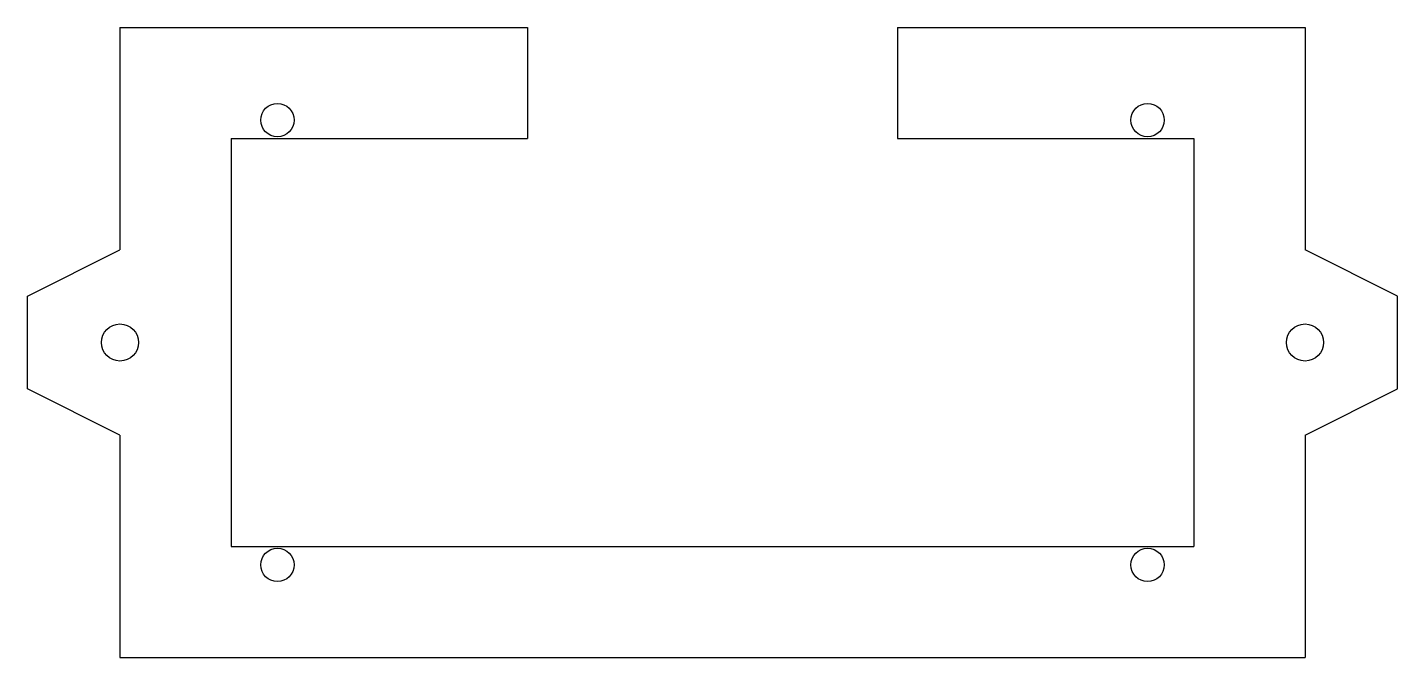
# Model space of a CAD drawing. Header units: millimetres. Extents: x -342.5 to -268.5, y 323 to 357.
import ezdxf

# ---------------------------------------------------------------- set-up
doc = ezdxf.new("R2010")
doc.units = ezdxf.units.MM

msp = doc.modelspace()

# ---------------------------------------------------------------- linework, layer by layer
at = {"color": 7, "linetype": 'Continuous', "lineweight": 25}
for p, q in [((-337.5, 357), (-315.5, 357)), ((-337.5, 357), (-337.5, 345)), ((-315.5, 357), (-315.5, 351)), ((-295.5, 357), (-273.5, 357)), ((-295.5, 357), (-295.5, 351)), ((-273.5, 357), (-273.5, 345)), ((-331.5, 351), (-331.5, 329)), ((-331.5, 351), (-315.5, 351)), ((-295.5, 351), (-279.5, 351)), ((-279.5, 351), (-279.5, 329)), ((-342.5, 342.5), (-337.5, 345)), ((-268.5, 342.5), (-273.5, 345)), ((-342.5, 337.5), (-342.5, 342.5)), ((-268.5, 337.5), (-268.5, 342.5)), ((-337.5, 335), (-342.5, 337.5)), ((-273.5, 335), (-268.5, 337.5)), ((-337.5, 335), (-337.5, 323)), ((-273.5, 335), (-273.5, 323)), ((-331.5, 329), (-279.5, 329)), ((-337.5, 323), (-273.5, 323))]:
    msp.add_line(p, q, dxfattribs=at)
for centre, radius in [((-329, 352), 0.9), ((-282, 352), 0.9), ((-337.5, 340), 1), ((-273.5, 340), 1), ((-329, 328), 0.9), ((-282, 328), 0.9)]:
    msp.add_circle(centre, radius, dxfattribs=at)

doc.saveas('drawing.dxf')
